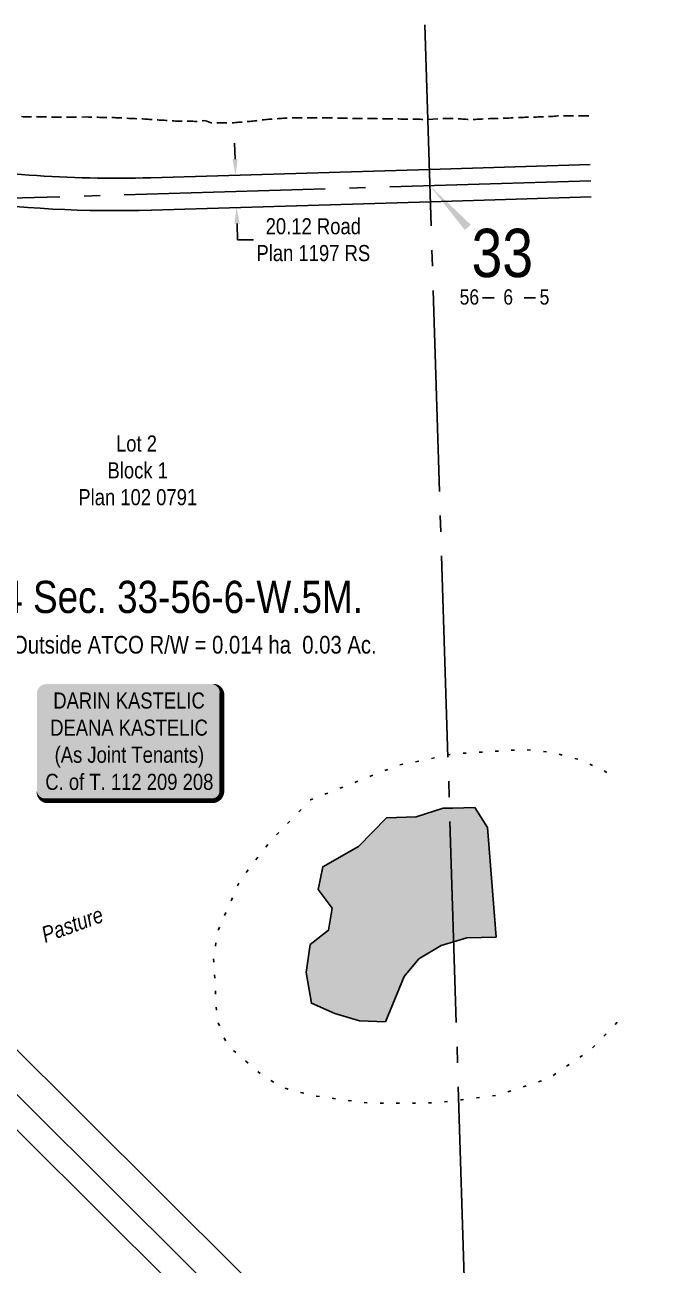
# Model space of a CAD drawing. Extents: x 634962 to 644935, y 5969185 to 5972988.
# Drawn here: x 642215 to 642602, y 5971947 to 5972717 of the extents above; entities that cross this region are included whole.
import ezdxf
from ezdxf.enums import TextEntityAlignment as Align

# ---------------------------------------------------------------- set-up
doc = ezdxf.new("R2010")
doc.units = 0
doc.header["$LTSCALE"] = 5
doc.header["$PDSIZE"] = 0.5
for name, pattern in [('foc-QUARTERLINE', [33, 25, -3, 2, -3]), ('foc-TOPO', [1, 0.2, -0.8]), ('foc-WHEELTRACKS', [2, 0.4, -1.6]), ('UG_PIPE', [1.875, 1.25, -0.625])]:
    doc.linetypes.add(name, pattern=pattern)
doc.layers.get('Defpoints').update_dxf_attribs({"color": 9})
for name, color, linetype in [('10', 1, 'Continuous'), ('9', 3, 'Continuous'), ('AS-OWNER', 7, 'Continuous'), ('AS-PIPE-UG', 44, 'UG_PIPE'), ('AS-POWER-OH-ATCO PIPELINES', 241, 'foc-OHPOWER'), ('C-SYMBOL', 7, 'Continuous'), ('F-RW', 190, 'Continuous'), ('L-AREAREQUIRED', 7, 'Continuous'), ('L-QSEC', 8, 'foc-QUARTERLINE'), ('L-SECLBL', 7, 'Continuous'), ('L-TITLEDB', 4, 'Continuous'), ('L-TITLEDB-T', 4, 'Continuous'), ('T-GENERAL', 48, 'foc-TOPO'), ('T-WATER', 160, 'Continuous'), ('T-WATER-H', 133, 'Continuous'), ('T-WATER-P3', 160, 'foc-WHEELTRACKS')]:
    doc.layers.add(name, color=color, linetype=linetype)
doc.layers.add('AS-TELUS-ATCO PIPELINES', color=7, linetype='foc-TEL', lineweight=9, true_color=0xff9c38)
doc.styles.add('100L', font='ARIALN.TTF', dxfattribs={"height": 11})
doc.styles.add('175L', font='ARIALN.TTF', dxfattribs={"height": 20})
doc.styles.add('80', font='ARIALN.TTF', dxfattribs={"height": 10})
doc.styles.add('80CG', font='ARIALN.TTF', dxfattribs={"height": 10})
doc.styles.add('80L', font='ARIALN.TTF', dxfattribs={"height": 10})
doc.styles.add('foc-LtypeFont', font='ARIALN.TTF', dxfattribs={"height": 7.35})
doc.styles.add('SIMPLEX', font='ARIALN.TTF')
doc.linetypes.add('foc-OHPOWER', pattern='A,10,-1,["O/P",foc-LtypeFont,S=0.2,R=0,X=-0.5,Y=-0.75],-3.25', length=14.25)
doc.linetypes.add('foc-TEL', pattern='A,2,-1,["T",foc-LtypeFont,S=0.2,R=0,X=-0.425,Y=-0.75],-1.24,8', length=12.24)
doc.dimstyles.new('Compass 5 000', dxfattribs={"dimscale": 5, "dimtxt": 9, "dimasz": 2, "dimexe": 0.2, "dimexo": 0.0625, "dimgap": 0.5, "dimtad": 0, "dimtih": 1, "dimtoh": 1, "dimzin": 0, "dimdsep": 46, "dimtxsty": '80CG', "dimcen": 0.1, "dimse1": 1, "dimse2": 1, "dimclrd": 256, "dimclrt": 256, "dimaunit": 1, "dimadec": 4, "dimazin": 0, "dimtfac": 0.06, "dimtofl": 0, "dimtmove": 0, "dimatfit": 1, "dimfxl": 0.2, "dimtolj": 1, "dimtzin": 0, "dimlwd": -1, "dimarcsym": 0})

# ---------------------------------------------------------------- blocks, each defined once
blk = doc.blocks.new('*D413')
at = {"layer": 'Defpoints', "color": 0, "transparency": 16777216}
for p in [(642344.41, 5972623.72), (642345.01, 5972603.62), (642346.28, 5972603.66)]:
    blk.add_point(p, dxfattribs=at)
at = {"layer": 'L-TITLEDB-T', "transparency": 16777216}
for p, q in [((642345.38, 5972633.75), (642345.08, 5972643.75)), ((642346.58, 5972593.66), (642346.87, 5972583.66)), ((642346.87, 5972583.66), (642356.87, 5972583.66))]:
    blk.add_line(p, q, dxfattribs=at)
for points in [[(642347.05, 5972633.8), (642343.71, 5972633.7), (642345.68, 5972623.76)], [(642348.24, 5972593.71), (642344.91, 5972593.61), (642346.28, 5972603.66)]]:
    blk.add_solid(points, dxfattribs=at)
at = {"layer": 'L-TITLEDB-T', "transparency": 16777216, "insert": (642393.98, 5972583.66), "char_height": 10, "attachment_point": 5, "style": '80CG'}
blk.add_mtext('\\A1;20.12 Road\\PPlan 1197 RS', dxfattribs=at)
blk = doc.blocks.new('L-SECLBL')
at = {"layer": '9', "color": 7}
for p, q in [((-5.08, -27.83), (-12.29, -27.83)), ((20.7, -27.83), (13.5, -27.83))]:
    blk.add_line(p, q, dxfattribs=at)
at = {"layer": '10', "color": 2, "style": 'SIMPLEX'}
blk.add_attdef('SEC', text='', height=30, dxfattribs=at).set_placement((0, 0), align=Align.MIDDLE)
at = {"layer": '10', "color": 5, "style": '80L'}
blk.add_attdef('TWP', text='', height=9.5, dxfattribs=at).set_placement((-14.43, -27.37), align=Align.MIDDLE_RIGHT)
blk.add_attdef('RGE', text='', height=9.5, dxfattribs=at).set_placement((3.62, -27.37), align=Align.MIDDLE_CENTER)
blk.add_attdef('MER', text='', height=9.5, dxfattribs=at).set_placement((23.17, -27.37), align=Align.MIDDLE_LEFT)
blk = doc.blocks.new('*U416')
h = blk.add_hatch(color=59)
edge = h.paths.add_edge_path()
edge.add_line((-51.5, -37), (51.5, -37))
edge.add_arc((51.5, -31), 6, 270, 360)
edge.add_line((57.5, -31), (57.5, 29.5))
edge.add_arc((51.5, 29.5), 6, 0, 90)
edge.add_line((51.5, 35.5), (-51.5, 35.5))
edge.add_arc((-51.5, 29.5), 6, 90, 180)
edge.add_line((-57.5, 29.5), (-57.5, -31))
edge.add_arc((-51.5, -31), 6, 180, 270)
at = {"color": 1, "flags": 128}
blk.add_lwpolyline([(-51.5, -37, 3, 3, 0), (51.5, -37, 3, 3, 0.414214), (57.5, -31, 3, 3, 0), (57.5, 29.5, 3, 0, 0.414214), (51.5, 35.5, 0, 0, 0), (-51.5, 35.5, 0, 0, 0.414214), (-57.5, 29.5, 0, 0, 0), (-57.5, -31, 0, 3, 0.414214)], format="xyseb", close=True, dxfattribs=at)
blk.add_lwpolyline([(-46.43, -11.73, 0, 7.5, 0), (0, 0, 0, 0, 0)], format="xyseb", dxfattribs=at)
at = {"color": 1, "style": '80'}
blk.add_attdef('ENTER_TEXT_001', (-35.99, -5), '', height=10, dxfattribs=at)

msp = doc.modelspace()

# ---------------------------------------------------------------- hatches: boundary and pattern name
at = {"layer": 'T-WATER-H'}
h = msp.add_hatch(color=256, dxfattribs=at)
h.dxf.hatch_style = 1
h.paths.add_polyline_path([(642438.795, 5972097.837), (642422.638, 5972098.612), (642407.346, 5972103.068), (642392.753, 5972109.462), (642389.584, 5972128.564), (642391.926, 5972145.859), (642403.505, 5972154.811), (642405.694, 5972168.517), (642397.041, 5972180.046), (642399.807, 5972194.254), (642422.112, 5972206.748), (642439.423, 5972224.533), (642457.964, 5972225.346), (642474.65, 5972230.623), (642480.569, 5972230.737), (642494.283, 5972231.004), (642502.257, 5972218.546), (642507.578, 5972150.541), (642489.282, 5972150.057), (642483.128, 5972148.232), (642473.408, 5972145.349), (642459.534, 5972137.022), (642450.427, 5972126.02)])

# ---------------------------------------------------------------- linework, layer by layer
at = {"layer": 'AS-PIPE-UG', "flags": 128}
msp.add_lwpolyline([(642565.091, 5972660.731), (642564.545, 5972660.718), (642563.589, 5972660.712), (642562.654, 5972660.712), (642561.655, 5972660.723), (642560.63, 5972660.719), (642559.59, 5972660.718), (642558.549, 5972660.709), (642557.536, 5972660.705), (642556.565, 5972660.702), (642555.613, 5972660.704), (642554.643, 5972660.71), (642553.634, 5972660.713), (642552.634, 5972660.713), (642551.62, 5972660.702), (642550.571, 5972660.693), (642549.572, 5972660.689), (642548.615, 5972660.685), (642547.636, 5972660.655), (642546.651, 5972660.616), (642545.624, 5972660.549), (642544.6, 5972660.462), (642543.571, 5972660.376), (642542.577, 5972660.313), (642541.62, 5972660.24), (642540.687, 5972660.167), (642539.689, 5972660.106), (642538.673, 5972660.054), (642537.619, 5972660.002), (642536.57, 5972659.97), (642535.626, 5972659.95), (642534.674, 5972659.924), (642533.704, 5972659.914), (642532.67, 5972659.9), (642531.638, 5972659.873), (642530.625, 5972659.849), (642529.614, 5972659.822), (642528.639, 5972659.794), (642527.689, 5972659.775), (642526.651, 5972659.764), (642525.624, 5972659.735), (642524.634, 5972659.696), (642523.636, 5972659.647), (642522.624, 5972659.584), (642521.606, 5972659.54), (642520.556, 5972659.498), (642519.673, 5972659.455), (642518.704, 5972659.399), (642517.743, 5972659.337), (642516.959, 5972659.29), (642515.461, 5972659.239), (642514.791, 5972659.236), (642513.901, 5972659.226), (642512.825, 5972659.19), (642511.819, 5972659.154), (642510.659, 5972659.1), (642509.654, 5972659.04), (642508.735, 5972659.005), (642507.701, 5972658.985), (642506.709, 5972658.969), (642505.744, 5972658.937), (642504.741, 5972658.91), (642503.721, 5972658.881), (642502.716, 5972658.859), (642501.722, 5972658.824), (642500.715, 5972658.788), (642499.724, 5972658.734), (642498.723, 5972658.665), (642497.742, 5972658.598), (642496.763, 5972658.548), (642495.767, 5972658.491), (642494.762, 5972658.444), (642493.75, 5972658.409), (642492.717, 5972658.385), (642491.686, 5972658.387), (642490.704, 5972658.399), (642489.741, 5972658.44), (642488.781, 5972658.508), (642487.789, 5972658.562), (642486.759, 5972658.656), (642485.743, 5972658.737), (642484.724, 5972658.807), (642483.738, 5972658.857), (642482.772, 5972658.9), (642481.798, 5972658.932), (642480.798, 5972658.959), (642479.77, 5972658.979), (642478.72, 5972658.992), (642477.725, 5972659.011), (642476.79, 5972659.029), (642475.814, 5972659.064), (642464.876, 5972658.381), (642463.929, 5972658.396), (642463.053, 5972658.402), (642462.168, 5972658.42), (642461.307, 5972658.439), (642460.321, 5972658.464), (642459.241, 5972658.491), (642458.219, 5972658.503), (642457.233, 5972658.513), (642456.258, 5972658.528), (642455.299, 5972658.546), (642454.353, 5972658.567), (642453.354, 5972658.585), (642452.288, 5972658.601), (642451.201, 5972658.619), (642450.278, 5972658.628), (642449.295, 5972658.649), (642448.283, 5972658.665), (642447.299, 5972658.687), (642446.305, 5972658.71), (642445.276, 5972658.725), (642444.237, 5972658.726), (642443.243, 5972658.73), (642442.284, 5972658.728), (642441.319, 5972658.722), (642440.347, 5972658.733), (642439.357, 5972658.738), (642438.345, 5972658.752), (642437.294, 5972658.767), (642436.233, 5972658.803), (642435.212, 5972658.82), (642434.251, 5972658.854), (642433.311, 5972658.88), (642432.375, 5972658.895), (642431.393, 5972658.909), (642430.335, 5972658.905), (642429.28, 5972658.898), (642428.298, 5972658.89), (642427.279, 5972658.897), (642426.281, 5972658.904), (642425.325, 5972658.908), (642424.327, 5972658.914), (642423.319, 5972658.943), (642422.314, 5972658.966), (642421.299, 5972658.984), (642420.294, 5972658.998), (642419.353, 5972659.019), (642418.384, 5972659.043), (642417.306, 5972659.057), (642416.257, 5972659.077), (642415.29, 5972659.085), (642414.325, 5972659.111), (642413.366, 5972659.128), (642412.399, 5972659.155), (642411.381, 5972659.179), (642410.319, 5972659.21), (642409.239, 5972659.237), (642408.241, 5972659.261), (642407.294, 5972659.293), (642406.353, 5972659.318), (642405.383, 5972659.349), (642404.4, 5972659.364), (642403.359, 5972659.38), (642402.324, 5972659.391), (642401.318, 5972659.399), (642400.344, 5972659.406), (642399.298, 5972659.405), (642398.308, 5972659.396), (642397.342, 5972659.397), (642396.345, 5972659.387), (642395.312, 5972659.382), (642394.321, 5972659.395), (642393.363, 5972659.404), (642392.43, 5972659.431), (642391.414, 5972659.451), (642390.34, 5972659.468), (642389.267, 5972659.471), (642388.255, 5972659.474), (642387.294, 5972659.474), (642386.38, 5972659.47), (642385.414, 5972659.461), (642384.399, 5972659.44), (642383.358, 5972659.42), (642382.33, 5972659.391), (642381.304, 5972659.354), (642380.304, 5972659.319), (642379.33, 5972659.269), (642378.372, 5972659.225), (642377.379, 5972659.183), (642376.353, 5972659.13), (642375.403, 5972659.083), (642374.395, 5972659.035), (642373.347, 5972658.972), (642372.305, 5972658.919), (642371.326, 5972658.853), (642370.361, 5972658.791), (642369.392, 5972658.727), (642368.402, 5972658.648), (642367.388, 5972658.578), (642366.356, 5972658.5), (642365.361, 5972658.41), (642364.382, 5972658.319), (642363.425, 5972658.233), (642362.447, 5972658.152), (642361.437, 5972658.045), (642360.444, 5972657.926), (642359.444, 5972657.779), (642358.383, 5972657.623), (642357.395, 5972657.491), (642356.438, 5972657.386), (642355.495, 5972657.291), (642354.553, 5972657.207), (642353.526, 5972657.113), (642352.488, 5972656.999), (642351.47, 5972656.902), (642350.442, 5972656.814), (642349.47, 5972656.751), (642348.481, 5972656.668), (642347.552, 5972656.597), (642346.594, 5972656.506), (642345.575, 5972656.413), (642344.586, 5972656.353), (642343.564, 5972656.326), (642342.489, 5972656.296), (642341.545, 5972656.287), (642340.601, 5972656.297), (642339.55, 5972656.279), (642338.578, 5972656.278), (642337.553, 5972656.254), (642336.498, 5972656.217), (642335.576, 5972656.193), (642334.569, 5972656.192), (642333.733, 5972656.183), (642332.788, 5972656.196), (642331.486, 5972656.246), (642330.586, 5972656.36), (642329.801, 5972656.57), (642328.846, 5972656.886), (642327.835, 5972657.356), (642326.919, 5972657.571), (642326.029, 5972657.643), (642325.158, 5972657.61), (642324.191, 5972657.386), (642323.024, 5972657.239), (642322.042, 5972657.159), (642321.233, 5972657.184), (642320.165, 5972657.204), (642319.091, 5972657.22), (642318.152, 5972657.26), (642317.09, 5972657.29), (642316.037, 5972657.308), (642315.095, 5972657.321), (642314.207, 5972657.329), (642313.17, 5972657.354), (642312.177, 5972657.356), (642311.152, 5972657.374), (642310.094, 5972657.362), (642309.132, 5972657.367), (642308.293, 5972657.393), (642307.249, 5972657.436), (642306.13, 5972657.505), (642305.194, 5972657.592), (642304.229, 5972657.66), (642303.237, 5972657.709), (642302.271, 5972657.774), (642301.269, 5972657.851), (642300.314, 5972657.891), (642299.303, 5972657.959), (642298.256, 5972658.036), (642297.278, 5972658.103), (642296.293, 5972658.168), (642295.293, 5972658.249), (642294.331, 5972658.328), (642293.302, 5972658.402), (642292.248, 5972658.457), (642291.259, 5972658.515), (642290.308, 5972658.566), (642289.3, 5972658.623), (642288.295, 5972658.676), (642287.358, 5972658.715), (642286.382, 5972658.762), (642285.286, 5972658.803), (642284.249, 5972658.85), (642283.293, 5972658.901), (642282.313, 5972658.934), (642281.321, 5972658.978), (642280.346, 5972659.012), (642279.314, 5972659.062), (642278.299, 5972659.122), (642277.308, 5972659.177), (642276.33, 5972659.235), (642275.352, 5972659.305), (642274.335, 5972659.371), (642273.305, 5972659.418), (642272.314, 5972659.459), (642271.344, 5972659.494), (642270.367, 5972659.524), (642269.38, 5972659.546), (642268.372, 5972659.558), (642267.341, 5972659.581), (642266.312, 5972659.602), (642265.305, 5972659.633), (642264.306, 5972659.661), (642263.376, 5972659.679), (642262.385, 5972659.682), (642261.363, 5972659.691), (642260.322, 5972659.707), (642259.31, 5972659.716), (642258.303, 5972659.74), (642257.274, 5972659.757), (642256.389, 5972659.781), (642255.324, 5972659.821), (642254.361, 5972659.857), (642253.031, 5972659.97), (642249.341, 5972659.793), (642246.566, 5972659.752), (642245.6, 5972659.738), (642244.51, 5972659.737), (642243.416, 5972659.73), (642242.515, 5972659.728), (642241.574, 5972659.722), (642240.758, 5972659.717), (642239.886, 5972659.719), (642239.065, 5972659.735), (642237.117, 5972659.761), (642236.195, 5972659.798), (642235.406, 5972659.804), (642234.559, 5972659.804), (642233.739, 5972659.818), (642232.778, 5972659.842), (642231.875, 5972659.857), (642230.691, 5972659.889), (642229.557, 5972659.917), (642228.55, 5972659.937), (642227.614, 5972659.959), (642226.667, 5972659.977), (642225.672, 5972660.002), (642224.661, 5972660.02), (642223.686, 5972660.046), (642222.638, 5972660.055), (642221.596, 5972660.066), (642220.506, 5972660.07), (642219.482, 5972660.08), (642218.443, 5972660.08), (642217.417, 5972660.101), (642216.574, 5972660.107), (642215.544, 5972660.107), (642214.686, 5972660.114), (642213.592, 5972660.114), (642212.712, 5972660.121), (642211.759, 5972660.121), (642210.827, 5972660.14), (642209.495, 5972660.168), (642208.705, 5972660.193)], dxfattribs=at)
at = {"layer": 'AS-POWER-OH-ATCO PIPELINES'}
msp.add_lwpolyline([(641784.4, 5972696.925), (642142.438, 5972633.212, 0.0515386), (642292.932, 5972622.186), (642466.081, 5972627.348), (642566.048, 5972630.333)], format="xyb", dxfattribs=at)
at = {"layer": 'AS-TELUS-ATCO PIPELINES'}
msp.add_lwpolyline([(641686.082, 5972693.994), (641941.03, 5972648.624), (642081.834, 5972623.569), (642138.917, 5972613.411, 0.0106057), (642170.632, 5972608.461, 0.0408733), (642293.533, 5972602.083), (642466.717, 5972607.248), (642566.681, 5972610.232)], format="xyb", dxfattribs=at)
at = {"layer": 'F-RW', "flags": 128}
for points in [[(643317.854, 5970949.767), (643324.119, 5970946.222), (643323.308, 5970972.285), (641665.936, 5972621.712), (641666.845, 5972592.862)], [(643308.668, 5970937.415), (643324.676, 5970928.401), (643324.119, 5970946.222), (643317.854, 5970949.767), (641666.845, 5972592.862), (641667.056, 5972570.648)]]:
    msp.add_lwpolyline(points, close=True, dxfattribs=at)
at = {"layer": 'L-QSEC'}
for p, q in [((642463.29, 5972717.168), (642491.755, 5971813.343)), ((642566.367, 5972620.222), (641661.847, 5972593.253))]:
    msp.add_line(p, q, dxfattribs=at)
at = {"layer": 'L-SECLBL', "flags": 128}
msp.add_lwpolyline([(642466.437, 5972617.243, 0, 4.999, 0), (642489.958, 5972591.379, 0, 0, 0)], format="xyseb", dxfattribs=at)
at = {"layer": 'L-TITLEDB'}
for points in [[(641784.4, 5972696.925), (642142.438, 5972633.212, 0.0515386), (642292.932, 5972622.186), (642466.081, 5972627.348), (642566.048, 5972630.333)], [(642566.681, 5972610.232), (642466.717, 5972607.248), (642293.533, 5972602.083, -0.0408733), (642170.632, 5972608.461, -0.0106057), (642138.917, 5972613.411), (642081.834, 5972623.569), (641941.03, 5972648.624), (641686.082, 5972693.994)]]:
    msp.add_lwpolyline(points, format="xyb", dxfattribs=at)
at = {"layer": 'T-WATER'}
msp.add_lwpolyline([(642438.795, 5972097.837), (642422.638, 5972098.612), (642407.346, 5972103.068), (642392.753, 5972109.462), (642389.584, 5972128.564), (642391.926, 5972145.859), (642403.505, 5972154.811), (642405.694, 5972168.517), (642397.041, 5972180.046), (642399.807, 5972194.254), (642422.112, 5972206.748), (642439.423, 5972224.533), (642457.964, 5972225.346), (642474.65, 5972230.623), (642480.569, 5972230.737), (642494.283, 5972231.004), (642502.257, 5972218.546), (642507.578, 5972150.541), (642489.282, 5972150.057), (642483.128, 5972148.232), (642473.408, 5972145.349), (642459.534, 5972137.022), (642450.427, 5972126.02), (642438.795, 5972097.837)], close=True, dxfattribs=at)
at = {"layer": 'T-WATER-P3', "flags": 128}
msp.add_lwpolyline([(642582.825, 5972097.657), (642565.947, 5972080.256), (642539.968, 5972062.656), (642508.255, 5972052.41), (642486.188, 5972049.568), (642470.944, 5972047.605), (642429.391, 5972047.291), (642393.361, 5972052.094), (642375.726, 5972056.873), (642363.07, 5972064.063), (642340.42, 5972083.506), (642334.106, 5972099.195), (642331.956, 5972138.762), (642335.103, 5972155.313), (642348.541, 5972186.08), (642367.786, 5972210.63), (642392.144, 5972235.734), (642446.808, 5972257.321), (642479.538, 5972263.966), (642481.755, 5972264.416), (642524.171, 5972267.039), (642542.157, 5972265.32), (642559.061, 5972260.872), (642573.896, 5972254.428), (642577.975, 5972251.647)], dxfattribs=at)

# ---------------------------------------------------------------- block references
at = {"layer": 'AS-OWNER'}
ref = msp.add_blockref('*U416', (642279.685, 5972272.24), dxfattribs=dict(at, xscale=0.9996252665215225, yscale=0.9996252665215225, zscale=0.9996252665215225))
ref.add_attrib('ENTER_TEXT_001', 'DARIN KASTELIC', (642232.41, 5972292.492), dxfattribs={"layer": '0', "color": 1, "height": 9.99625, "style": '80'})
ref.add_attrib('ENTER_TEXT_002', 'DEANA KASTELIC', (642230.498, 5972275.654), dxfattribs={"layer": '0', "color": 1, "height": 9.99625, "style": '80'})
ref.add_attrib('ENTER_TEXT_003', '(As Joint Tenants)', (642233.222, 5972258.823), dxfattribs={"layer": '0', "color": 1, "height": 9.99625, "style": '80'})
ref.add_attrib('ENTER_TEXT_004', 'C. of T. 112 209 208', (642227.46, 5972241.985), dxfattribs={"layer": '0', "color": 1, "height": 9.99625, "style": '80'})
at = {"layer": 'L-SECLBL', "xscale": 0.99974368, "yscale": 0.99974368, "zscale": 0.99974368}
msp.add_blockref('L-SECLBL', (642511.419, 5972575.494), dxfattribs=at).add_auto_attribs({'SEC': '33', 'TWP': '56', 'RGE': '6', 'MER': '5'})

# ---------------------------------------------------------------- texts
at = {"layer": 'C-SYMBOL', "color": 3, "style": '175L'}
msp.add_text('S.W.1/4 Sec. 33-56-6-W.5M.', height=20, dxfattribs=at).set_placement((642278.386, 5972345.841), align=Align.BOTTOM_CENTER)
at = {"layer": 'L-AREAREQUIRED', "color": 5, "style": '100L'}
msp.add_text('Temp. Access Outside ATCO R/W = 0.014 ha  0.03 Ac.', height=11, dxfattribs=at).set_placement((642278.386, 5972323.341), align=Align.BOTTOM_CENTER)
at = {"layer": 'T-GENERAL', "insert": (642238.421, 5972161.542), "char_height": 9.99744, "attachment_point": 1, "rotation": 20, "style": '80L'}
msp.add_mtext_dynamic_manual_height_columns('\\pi-15.387;{\\fArial Narrow|b0|i1|c0|p34;Pasture}', width=7.85945, gutter_width=50.003, heights=[0], dxfattribs=at)

# ---------------------------------------------------------------- dimensions: what is measured, and where the dimension line sits
at = {"layer": 'L-TITLEDB-T', "color": 5}
dim = msp.add_aligned_dim(p1=(642344.407, 5972623.721), p2=(642345.006, 5972603.618), distance=1.272, text='20.12 Road\\PPlan 1197 RS', dimstyle='Compass 5 000', dxfattribs=at)
dim.commit()
dim.dimension.update_dxf_attribs({"geometry": '*D413', "text_midpoint": (642393.981, 5972583.665)})

# ---------------------------------------------------------------- next in the draw order: texts
at = {"layer": 'L-TITLEDB-T', "insert": (642245.73, 5972462.111), "char_height": 9.99424, "attachment_point": 1, "style": '80L', "bg_fill": 2}
msp.add_mtext_dynamic_manual_height_columns('\\pi25.639;Lot 2\\P\\pi20.369;Block 1\\P\\pi2.235;Plan 102 0791', width=75.32283, gutter_width=50.013, heights=[0], dxfattribs=at)

doc.saveas('drawing.dxf')
